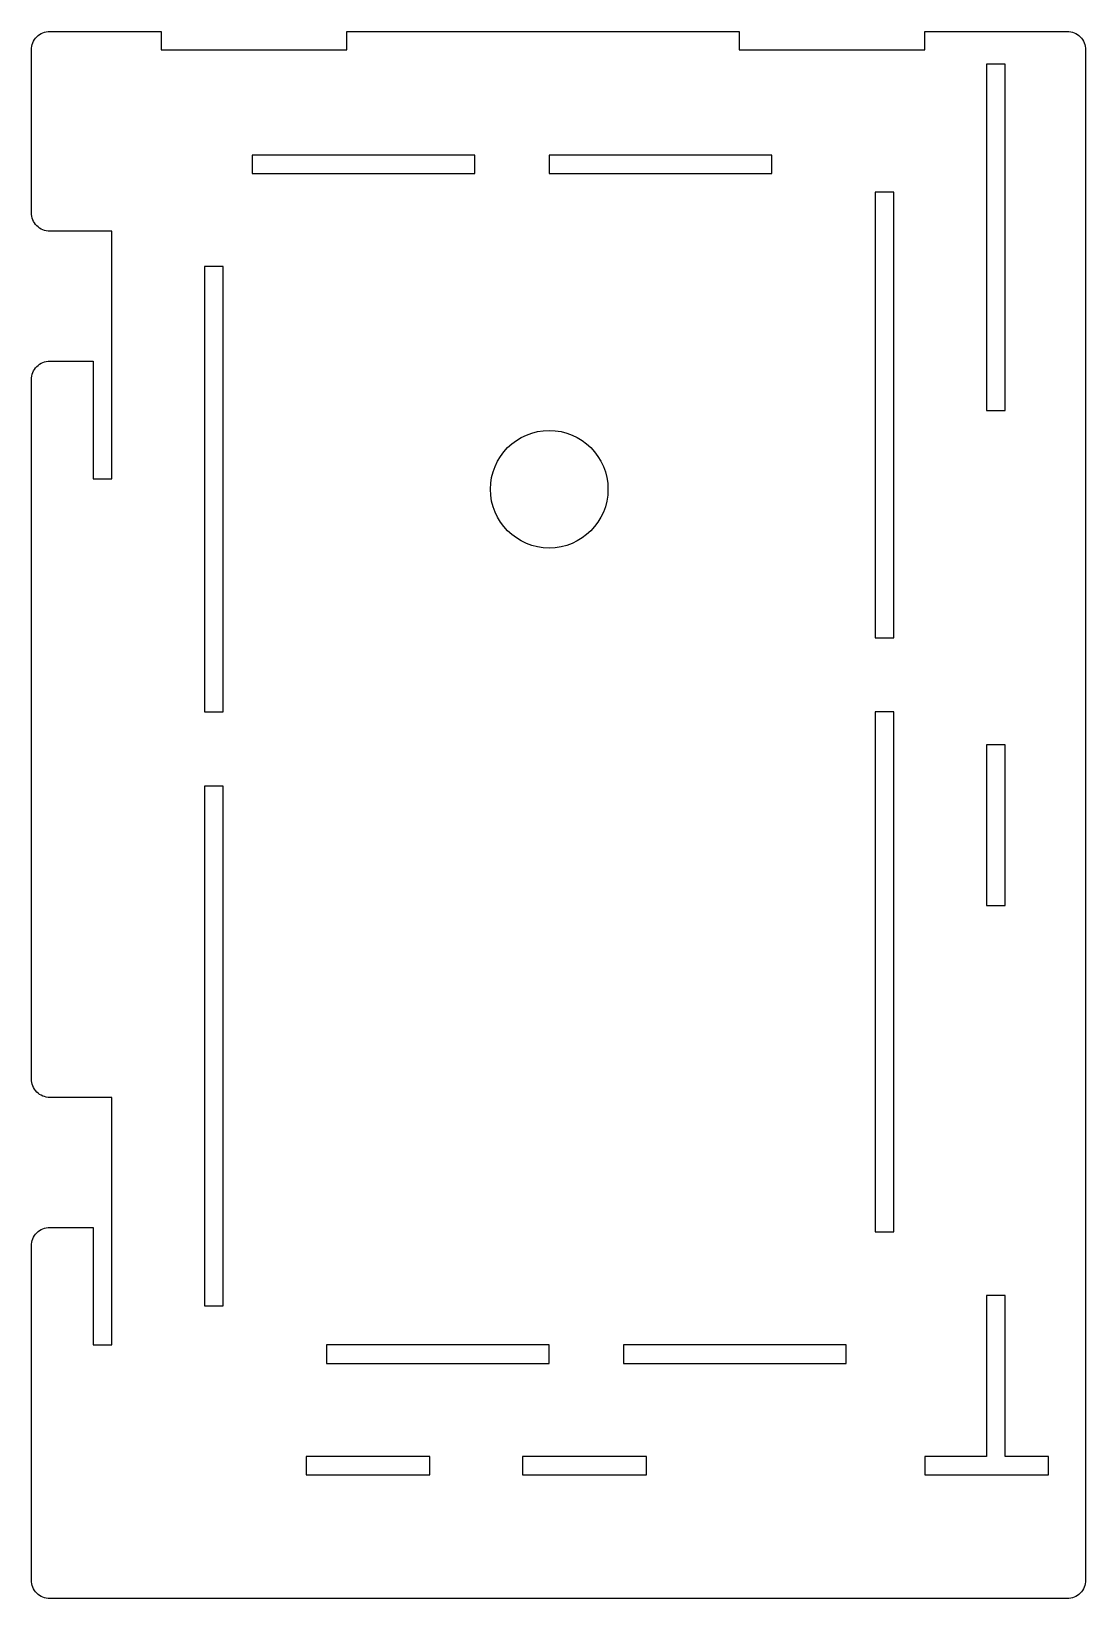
# Model space of a CAD drawing. Header units: millimetres. Extents: x -550 to -379, y 14 to 267.
import ezdxf

# ---------------------------------------------------------------- set-up
doc = ezdxf.new("R2010")
doc.units = ezdxf.units.MM
doc.layers.get('0').update_dxf_attribs({"linetype": 'CONTINUOUS'})

msp = doc.modelspace()

# ---------------------------------------------------------------- linework, layer by layer
msp.add_lwpolyline([(-549.51, 263.89, -0.414214), (-546.51, 266.89), (-528.51, 266.89), (-528.51, 263.89), (-498.51, 263.89), (-498.51, 266.89), (-435.11, 266.89), (-435.11, 263.89), (-405.11, 263.89), (-405.11, 266.89), (-382.11, 266.89, -0.414214), (-379.11, 263.89), (-379.11, 16.59, -0.414214), (-382.11, 13.59), (-546.51, 13.59, -0.414214), (-549.51, 16.59), (-549.51, 70.59, -0.414214), (-546.51, 73.59), (-539.51, 73.59), (-539.51, 54.59), (-536.51, 54.59), (-536.51, 94.59), (-546.51, 94.59, -0.414214), (-549.51, 97.59), (-549.51, 210.59, -0.414214), (-546.51, 213.59), (-539.51, 213.59), (-539.51, 194.59), (-536.51, 194.59), (-536.51, 234.59), (-546.51, 234.59, -0.414214), (-549.51, 237.59)], format="xyb", close=True)
for points in [[(-395.11, 205.59), (-392.11, 205.59), (-392.11, 261.59), (-395.11, 261.59)], [(-477.81, 246.89), (-513.81, 246.89), (-513.81, 243.89), (-477.81, 243.89)], [(-465.81, 246.89), (-465.81, 243.89), (-429.81, 243.89), (-429.81, 246.89)], [(-410.11, 168.89), (-410.11, 240.89), (-413.11, 240.89), (-413.11, 168.89)], [(-518.51, 156.89), (-518.51, 228.89), (-521.51, 228.89), (-521.51, 156.89)], [(-410.11, 156.89), (-413.11, 156.89), (-413.11, 72.89), (-410.11, 72.89)], [(-395.11, 151.59), (-395.11, 125.59), (-392.11, 125.59), (-392.11, 151.59)], [(-521.51, 60.89), (-518.51, 60.89), (-518.51, 144.89), (-521.51, 144.89)], [(-385.11, 36.59), (-390.11, 36.59), (-392.11, 36.59), (-392.11, 62.59), (-395.11, 62.59), (-395.11, 36.59), (-405.11, 36.59), (-405.11, 33.59), (-385.11, 33.59)], [(-465.81, 54.59), (-501.81, 54.59), (-501.81, 51.59), (-465.81, 51.59)], [(-417.81, 51.59), (-417.81, 54.59), (-453.81, 54.59), (-453.81, 51.59)], [(-485.11, 36.59), (-505.11, 36.59), (-505.11, 33.59), (-485.11, 33.59)], [(-450.11, 36.59), (-470.11, 36.59), (-470.11, 33.59), (-450.11, 33.59)]]:
    msp.add_lwpolyline(points, close=True)
msp.add_circle((-465.81, 192.89), 9.5)

doc.saveas('drawing.dxf')
